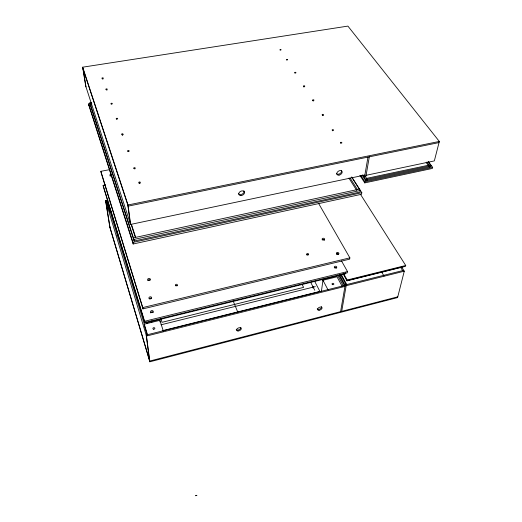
<?xml version="1.0" encoding="UTF-8"?>
<svg xmlns="http://www.w3.org/2000/svg" width="522" height="522" viewBox="0 0 522 522"><rect width="100%" height="100%" fill="white"/><g stroke="black" fill="none" stroke-linecap="round" stroke-linejoin="round"><path stroke-width="0.78" d="M312.489 287.87L313.011 287.459L313.644 287.89M321.395 291.504L322.948 280.255L336.977 276.804L342.236 286.434M345.538 272.784L345.349 273.9L145.971 322.864L145.827 321.748M351.926 177.506L360.219 190.504L359.952 192.076L134.128 241.02L90.136 104.42L89.882 102.841L91.494 102.566M340.612 311.627L345.159 285.195L339.267 274.487M341.512 260.928L347.502 271.577L347.287 272.843L144.738 322.537L103.343 186.661L103.141 185.369L105.535 184.899M318.616 203.45L349.864 257.848L349.642 259.153L142.963 308.874L101.098 172.658L100.883 171.314L109.659 169.643M351.724 176.906L361.811 192.703L361.544 194.269L133.169 243.983L88.89 105.483L88.636 103.904L90.234 103.637M369.308 156.841L365.896 176.403L364.584 176.677L367.971 157.115M341.701 311.347L346.295 284.914L340.781 274.924M360.474 194.315L405.724 265.496L405.516 266.318L346.999 280.843L347.143 280.027L343.593 273.639M428.255 161.513L432.679 167.366L432.405 168.43L364.761 182.889L364.95 181.813L360.956 175.692M428.118 161.794L431.061 165.689L430.794 166.759L365.654 180.632L365.844 179.555L362.731 174.805M366.946 180.358L367.142 179.281L364.911 175.888M401.575 266.899L404.276 271.192L397.581 297.579L149.847 361.792L109.888 227.403L105.581 200.598L107.976 200.115M364.871 175.04L130.591 224.434L85.758 86.202L82.672 67.188L347.9 26.1L439.328 141.449L434.337 160.906L366.085 175.307M397.771 296.829L149.749 361.054L109.764 226.633M345.662 284.829L403.734 270.331M162.251 330.765L319.901 291.406L314.688 281.338M345.159 285.195L346.295 284.914M344.461 285.514L146.193 335.033L149.455 360.056M346.151 285.723L404.276 271.192M149.847 361.792L146.493 336.044L344.951 286.408L338.974 275.531M347.143 280.027L405.724 265.496M348.637 280.203L399.454 267.59M402.586 266.814L403.676 266.546M143.974 324.26L159.876 320.351L163.353 331.131M161.024 324.801L315.308 286.617M144.738 322.537L144.574 321.278L347.502 271.577M142.963 308.874L142.787 307.562L349.864 257.848M89.882 102.841L133.926 239.422L360.219 190.504M88.636 103.904L132.96 242.391L361.811 192.703M359.351 189.14L133.417 237.856L133.625 239.454M365.844 179.555L431.061 165.689M364.95 181.813L432.679 167.366M116.876 235.768L118.39 235.448M366.548 178.38L429.175 165.089M82.672 67.188L128.02 204.976L439.328 141.449M439.035 142.584L128.177 206.144L82.861 68.33M111.643 212.154L110.077 212.474L107.258 203.169L108.811 202.856M107.401 201.009L105.803 201.329L109.985 227.364M91.839 103.656L90.234 103.924L90.489 105.503M88.89 105.483L91.298 105.079M426.892 162.055L429.828 165.957L429.554 167.02L426.135 162.472M363.69 175.314L364.584 176.677M362.098 175.203L365.654 180.632M359.886 175.399L364.761 182.889M350.021 177.911L357.426 189.558M348.905 178.106L356.728 190.445M400.491 267.166L402.651 270.605M381.497 271.825L384.022 276.014M337.121 253.111L337.917 254.534M343.058 273.75L346.999 280.843M341.277 274.579L346.791 284.549M337.466 275.094L343.332 285.795M322.948 280.255L328.084 289.971M322.231 279.159L323.372 281.319M310.688 282.317L314.779 290.297M302.153 284.49L303.608 287.387L162.042 322.315L160.796 318.453M233.106 300.829L237.771 312.123M121.991 133.684L122.54 135.224M131.4 224.225L135.674 237.373M131.355 225.047L135.126 236.649M151.315 320.919L151.804 322.472M100.883 171.314L142.787 307.562M146.852 322.081L147.328 323.633M103.141 185.369L144.574 321.278M106.932 201.1L147.491 334.706M144.444 325.819L147.276 335.15M105.581 200.598L146.493 336.044M83.096 69.041L85.993 86.926M128.02 204.976L130.591 224.434M132.96 242.391L133.169 243.983M127.831 205.094L130.252 223.383M133.926 239.422L134.128 241.02M159.876 320.351L160.045 321.95M240.851 327.509A2.506 1.449 -22.6 0 1 239.024 329.734A2.506 1.449 -22.6 0 1 236.212 329.395M321.539 306.623A2.427 1.37 -26.7 0 1 319.999 308.939A2.427 1.37 -26.7 0 1 317.206 308.822M306.773 254.997A0.966 0.698 6.3 0 1 308.13 255.004M175.816 285.815A1.018 0.763 -4.9 0 1 177.245 285.815M336.455 254.044A1.285 0.927 8.6 0 1 337.682 253.809A1.285 0.927 8.6 0 1 338.654 254.508M149.207 298.793A1.383 1.044 -7.5 0 1 150.401 298.134A1.383 1.044 -7.5 0 1 151.648 298.597M110.129 176.155A1.194 0.77 -6.1 0 1 111.447 175.601M111.688 175.64A1.201 0.77 -6.1 0 1 109.848 175.183A1.201 0.77 -6.1 0 1 111.48 174.296M147.843 280.575A1.351 0.998 -6.9 0 1 148.835 279.792A1.351 0.998 -6.9 0 1 150.173 280.04M322.185 239.892A1.259 0.894 7.2 0 1 323.412 239.585A1.259 0.894 7.2 0 1 324.423 240.27M334.367 267.753A1.259 0.92 8.8 0 1 336.436 268.054M150.701 312.919A1.357 1.037 -8 0 1 153.227 312.306M341.447 170.407A2.962 1.977 -32.6 0 1 339.998 173.585A2.962 1.977 -32.6 0 1 336.488 173.63M243.891 190.843A3.041 2.14 -25.8 0 1 242.077 194.177A3.041 2.14 -25.8 0 1 238.397 193.434M106.423 90.038A0.692 0.398 -4.3 0 1 107.069 90.045M128.203 151.634A0.757 0.476 -4.6 0 1 128.901 151.641M134.291 168.86A0.776 0.496 -4.7 0 1 135.002 168.86M303.602 86.92A0.666 0.385 4.4 0 1 304.274 86.906M312.919 100.883A0.685 0.398 4.9 0 1 313.611 100.994M322.348 115.532A0.698 0.418 5.5 0 1 323.177 115.616M332.494 130.754A0.711 0.437 6.1 0 1 332.84 130.768M102.299 79.083A0.685 0.385 -4.2 0 1 103.095 78.979M139.1 183.313A0.79 0.515 -4.7 0 1 140.15 183.215M195.691 495.724L196.931 495.319L195.698 495.698M313.742 287.178C312.365 288.64 312.574 285.567 313.742 287.178M287.485 59.782C285.932 60.983 286.147 58.451 287.485 59.782M280.98 49.844C279.544 51.032 279.57 48.579 280.98 49.844M153.461 329.18A0.992 0.776 -8.5 0 0 154.851 328.318A0.992 0.776 -8.5 0 0 153.298 327.849A0.992 0.776 -8.5 0 0 153.461 329.18M332.344 284.51A0.92 0.692 9 0 0 333.839 284.196A0.92 0.692 9 0 0 332.618 283.342A0.92 0.692 9 0 0 332.344 284.51M238.065 330.974A2.506 1.449 -22.6 0 0 241.236 328.455A2.506 1.449 -22.6 0 0 237.366 328.56A2.506 1.449 -22.6 0 0 238.065 330.974M319.066 310.251A2.427 1.37 -26.7 0 0 322.048 307.647A2.427 1.37 -26.7 0 0 318.361 307.967A2.427 1.37 -26.7 0 0 319.066 310.251M307.08 254.723A0.966 0.698 6.3 0 0 308.6 254.299A0.966 0.698 6.3 0 0 307.249 253.522A0.966 0.698 6.3 0 0 307.08 254.723M175.868 285.71A1.018 0.763 -4.9 0 0 177.408 285.012A1.018 0.763 -4.9 0 0 175.907 284.386A1.018 0.763 -4.9 0 0 175.868 285.71M336.821 254.044A1.285 0.927 8.6 0 0 338.902 253.646A1.285 0.927 8.6 0 0 337.205 252.485A1.285 0.927 8.6 0 0 336.821 254.044M149.664 298.838A1.383 1.044 -7.5 0 0 151.674 297.736A1.383 1.044 -7.5 0 0 149.54 297.025A1.383 1.044 -7.5 0 0 149.664 298.838M148.379 280.36A1.357 1.005 -6.9 0 0 150.349 279.303A1.357 1.005 -6.9 0 0 148.261 278.624A1.357 1.005 -6.9 0 0 148.379 280.36M322.576 239.774A1.259 0.894 7.2 0 0 324.632 239.389A1.259 0.894 7.2 0 0 322.981 238.273A1.259 0.894 7.2 0 0 322.576 239.774M334.719 267.799A1.259 0.92 8.8 0 0 336.762 267.401A1.259 0.92 8.8 0 0 335.098 266.246A1.259 0.92 8.8 0 0 334.719 267.799M151.289 312.593A1.357 1.037 -7.9 0 0 153.253 311.497A1.357 1.037 -7.9 0 0 151.165 310.792A1.357 1.037 -7.9 0 0 151.289 312.593M339.039 175.118A2.969 1.977 -32.6 0 0 342.027 171.327A2.969 1.977 -32.6 0 0 337.388 172.11A2.969 1.977 -32.6 0 0 339.039 175.118M240.91 195.548A3.047 2.14 -25.8 0 0 244.453 192.011A3.047 2.14 -25.8 0 0 239.605 192.063A3.047 2.14 -25.8 0 0 240.91 195.548M106.181 89.608A0.698 0.398 -4.3 0 0 107.212 89.203A0.698 0.398 -4.3 0 0 106.168 88.923A0.698 0.398 -4.3 0 0 106.181 89.608M111.284 104.035A0.711 0.411 -4.4 0 0 112.334 103.61A0.711 0.411 -4.4 0 0 111.258 103.317A0.711 0.411 -4.4 0 0 111.284 104.035M116.602 119.101A0.724 0.431 -4.4 0 0 117.678 118.657A0.724 0.431 -4.4 0 0 116.576 118.35A0.724 0.431 -4.4 0 0 116.602 119.101M122.168 134.846A0.744 0.45 -4.5 0 0 123.257 134.382A0.744 0.45 -4.5 0 0 122.135 134.063A0.744 0.45 -4.5 0 0 122.168 134.846M127.994 151.328A0.757 0.47 -4.6 0 0 129.104 150.838A0.757 0.47 -4.6 0 0 127.949 150.506A0.757 0.47 -4.6 0 0 127.994 151.328M134.095 168.586A0.776 0.496 -4.7 0 0 135.224 168.077A0.776 0.496 -4.7 0 0 134.043 167.732A0.776 0.496 -4.7 0 0 134.095 168.586M294.91 72.943A0.652 0.372 3.9 0 0 295.948 72.734A0.652 0.372 3.9 0 0 295.041 72.31A0.652 0.372 3.9 0 0 294.91 72.943M303.713 86.404A0.666 0.385 4.4 0 0 304.77 86.189A0.666 0.385 4.4 0 0 303.83 85.752A0.666 0.385 4.4 0 0 303.713 86.404M312.887 100.439A0.685 0.398 4.9 0 0 313.957 100.217A0.685 0.398 4.9 0 0 312.998 99.754A0.685 0.398 4.9 0 0 312.887 100.439M322.452 115.088A0.698 0.418 5.5 0 0 323.549 114.847A0.698 0.418 5.5 0 0 322.563 114.37A0.698 0.418 5.5 0 0 322.452 115.088M332.449 130.376A0.711 0.437 6.1 0 0 333.565 130.128A0.711 0.437 6.1 0 0 332.547 129.626A0.711 0.437 6.1 0 0 332.449 130.376M340.683 143.035A0.731 0.45 6.7 0 0 341.864 142.845A0.731 0.45 6.7 0 0 340.899 142.278A0.731 0.45 6.7 0 0 340.683 143.035M102.273 78.541A0.685 0.378 -4.2 0 0 103.291 78.15A0.685 0.378 -4.2 0 0 102.26 77.876A0.685 0.378 -4.2 0 0 102.273 78.541M139.165 182.948A0.79 0.515 -4.7 0 0 140.32 182.419A0.79 0.515 -4.7 0 0 139.113 182.061A0.79 0.515 -4.7 0 0 139.165 182.948"/></g></svg>
